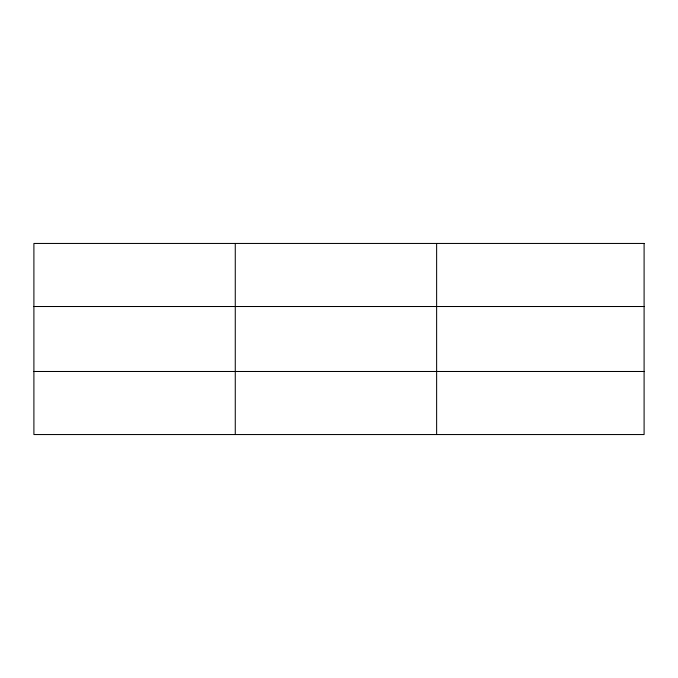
<?xml version="1.0" encoding="UTF-8"?>
<svg xmlns="http://www.w3.org/2000/svg" width="678" height="678" viewBox="0 0 678 678"><rect width="100%" height="100%" fill="white"/><g stroke="black" fill="none" stroke-linecap="round" stroke-linejoin="round"><path stroke-width="1.02" d="M235.266 434.547L235.266 243.453M436.632 434.547L436.632 243.453M33.9 306.515L644.1 306.515M33.9 371.485L644.1 371.485M644.1 243.453L644.1 434.547L33.9 434.547L33.9 243.453L644.1 243.453"/></g></svg>
